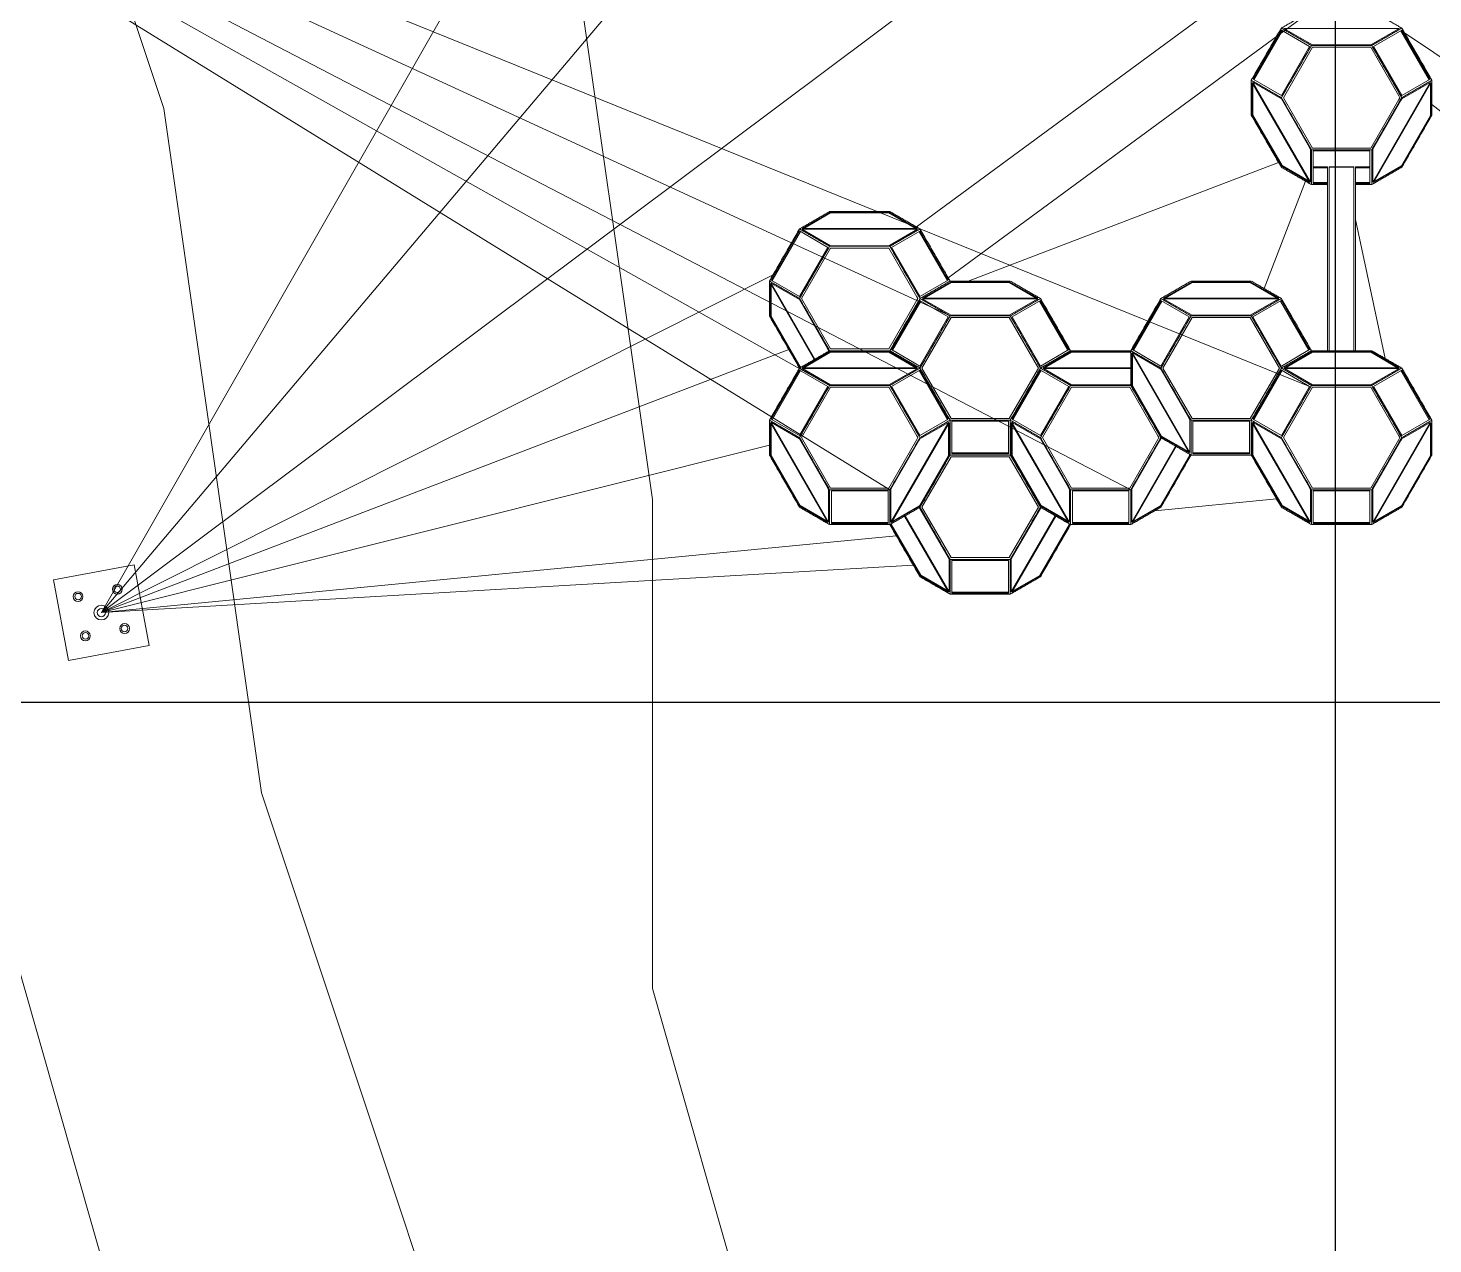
# Model space of a CAD drawing. Header units: millimetres. Extents: x 551 to 27551, y 6116 to 15116.
# Drawn here: x 6231.6 to 6574.5, y 13483.7 to 13780.3 of the extents above; entities that cross this region are included whole.
import ezdxf

# ---------------------------------------------------------------- set-up
doc = ezdxf.new("R2010")
doc.units = ezdxf.units.MM
for name, color, linetype, lineweight in [('1ST', 51, 'Continuous', 18), ('3RD', 140, 'Continuous', 13), ('4TH DETAILS', 125, 'Continuous', 9)]:
    doc.layers.add(name, color=color, linetype=linetype, lineweight=lineweight)
doc.layers.add('LAYOUT', color=83, linetype='Continuous', plot=False)

msp = doc.modelspace()

# ---------------------------------------------------------------- hatches: boundary and pattern name
at = {"layer": '3RD'}
h = msp.add_hatch(dxfattribs=at)
h.set_pattern_fill('ANGLE', color=256, scale=4, angle=10.58581)
h.set_pattern_definition([(10.585808, (-109342.283, 146230.59), (-5.132798, 27.464486), [20.32, -7.62]), (100.585808, (-109342.283, 146230.59), (-27.464486, -5.132798), [20.32, -7.62])])
h.paths.add_polyline_path([(6249.843, 13638.618, 0.5759623), (6248.532, 13637.49, 1), (6250.497, 13637.858, 0.0146113), (6250.485, 13637.915), (6249.515, 13637.674)])
h.paths.add_polyline_path([(6250.009, 13638.543, 0.0457406), (6249.843, 13638.618), (6249.515, 13637.674)], flags=17)
h.paths.add_polyline_path([(6250.192, 13638.41, 0.0566152), (6250.009, 13638.543), (6249.515, 13637.674)], flags=17)
h.paths.add_polyline_path([(6250.31, 13638.28, 0.0441535), (6250.192, 13638.41), (6249.515, 13637.674)], flags=17)
h.paths.add_polyline_path([(6250.367, 13638.196, 0.0251805), (6250.31, 13638.28), (6249.515, 13637.674)], flags=17)
h.paths.add_polyline_path([(6250.423, 13638.091, 0.0299292), (6250.367, 13638.196), (6249.515, 13637.674)], flags=17)
h.paths.add_polyline_path([(6250.423, 13638.091), (6249.515, 13637.674), (6250.475, 13637.951, 0.037297)], flags=17)

# ---------------------------------------------------------------- linework, layer by layer
at = {"layer": '1ST', "color": 244, "lineweight": 30, "true_color": 0x991b1e}
msp.add_circle((6531.7, 13769.252), 529.701, dxfattribs=at)
at = {"layer": '3RD'}
for p, q in [((6441.941, 13667.623), (6127.34, 13861.609)), ((6456.638, 13710.049), (6127.34, 13861.609)), ((6427.244, 13693.079), (6127.34, 13861.609)), ((6544.383, 13692.826), (6127.34, 13861.609)), ((6500.729, 13667.623), (6127.34, 13861.609)), ((6408.244, 13825.26), (6249.515, 13637.674)), ((6249.515, 13637.674), (6356.708, 13825.137)), ((6482.507, 13811.985), (6249.515, 13637.674)), ((6530.592, 13792.167), (6448.407, 13731.772)), ((6544.819, 13784.495), (6456.169, 13719.347)), ((6530.559, 13767.776), (6537.471, 13779.748)), ((6537.686, 13779.624), (6530.774, 13767.652)), ((6537.471, 13779.748), (6544.383, 13775.757)), ((6538.204, 13780.111), (6538.112, 13780.164)), ((6566.224, 13780.164), (6538.112, 13780.164)), ((6545.064, 13776.151), (6538.204, 13780.111)), ((6566.224, 13780.164), (6559.272, 13776.151)), ((6559.946, 13775.754), (6566.858, 13779.744)), ((6573.555, 13767.648), (6566.643, 13779.62)), ((6566.858, 13779.744), (6566.865, 13779.732)), ((6566.865, 13779.732), (6573.77, 13767.772)), ((6567.525, 13779.108), (6685.437, 13699.806)), ((6544.383, 13775.757), (6537.471, 13763.786)), ((6537.96, 13763.282), (6545.064, 13775.586)), ((6558.783, 13776.151), (6545.064, 13776.151)), ((6545.064, 13775.586), (6545.553, 13775.586)), ((6545.553, 13775.586), (6559.272, 13775.586)), ((6559.272, 13776.151), (6558.783, 13776.151)), ((6559.272, 13775.586), (6566.132, 13763.705)), ((6566.858, 13763.782), (6559.946, 13775.754)), ((6537.471, 13763.786), (6530.559, 13767.776)), ((6573.77, 13767.772), (6566.865, 13763.786)), ((6530.367, 13758.898), (6530.367, 13766.913)), ((6544.412, 13742.586), (6530.367, 13766.913)), ((6530.511, 13767.018), (6530.611, 13766.96)), ((6530.511, 13767.018), (6544.575, 13742.658)), ((6530.551, 13759.004), (6530.551, 13766.595)), ((6530.611, 13766.96), (6537.471, 13762.999)), ((6559.761, 13742.666), (6573.818, 13767.014)), ((6573.969, 13766.913), (6559.924, 13742.586)), ((6566.865, 13762.999), (6573.818, 13767.014)), ((6573.859, 13758.961), (6573.859, 13766.722)), ((6573.969, 13766.913), (6573.969, 13766.819)), ((6573.969, 13766.819), (6573.969, 13758.898)), ((6537.471, 13762.999), (6544.331, 13751.118)), ((6545.064, 13750.977), (6537.96, 13763.282)), ((6566.132, 13762.858), (6559.272, 13750.977)), ((6559.761, 13750.695), (6566.621, 13762.576)), ((6566.132, 13763.705), (6566.376, 13763.282)), ((6566.376, 13763.282), (6566.132, 13762.858)), ((6566.621, 13762.576), (6566.865, 13762.999)), ((6566.865, 13763.786), (6566.858, 13763.782)), ((6574.213, 13761.621), (6677.529, 13681.222)), ((6530.551, 13759.004), (6530.367, 13758.898)), ((6537.471, 13746.593), (6530.367, 13758.898)), ((6537.655, 13746.699), (6530.551, 13759.004)), ((6566.755, 13746.657), (6573.859, 13758.961)), ((6573.969, 13758.898), (6567.109, 13747.016)), ((6573.859, 13758.961), (6573.969, 13758.898)), ((6544.331, 13751.118), (6544.575, 13750.695)), ((6544.575, 13750.695), (6544.575, 13750.413)), ((6544.575, 13750.413), (6544.575, 13742.658)), ((6545.553, 13750.977), (6545.064, 13750.977)), ((6559.272, 13750.977), (6545.553, 13750.977)), ((6559.761, 13742.774), (6559.761, 13750.695)), ((6536.793, 13747.485), (6461.054, 13718.534)), ((6545.256, 13750.302), (6559.08, 13750.302)), ((6545.256, 13742.32), (6545.256, 13750.302)), ((6559.08, 13750.302), (6559.08, 13742.32)), ((6567.109, 13747.016), (6566.865, 13746.593)), ((6537.655, 13746.699), (6537.471, 13746.593)), ((6537.715, 13746.452), (6537.471, 13746.593)), ((6544.228, 13742.904), (6537.655, 13746.699)), ((6544.412, 13742.586), (6537.715, 13746.452)), ((6548.731, 13746.437), (6545.256, 13746.437)), ((6545.256, 13746.185), (6545.256, 13746.437)), ((6548.731, 13746.185), (6545.256, 13746.185)), ((6548.731, 13746.437), (6548.731, 13701.564)), ((6555.168, 13746.437), (6549.168, 13746.437)), ((6549.168, 13701.564), (6549.168, 13746.437)), ((6555.168, 13746.315), (6549.168, 13746.315)), ((6555.168, 13746.437), (6555.168, 13701.564)), ((6559.08, 13746.437), (6555.605, 13746.437)), ((6555.605, 13701.564), (6555.605, 13746.437)), ((6559.08, 13746.185), (6555.605, 13746.185)), ((6559.08, 13746.437), (6559.08, 13746.185)), ((6566.865, 13746.593), (6559.924, 13742.586)), ((6560.034, 13742.777), (6566.755, 13746.657)), ((6566.755, 13746.657), (6566.865, 13746.593)), ((6543.387, 13742.895), (6533.243, 13716.733)), ((6545.256, 13742.569), (6548.731, 13742.569)), ((6548.731, 13742.32), (6545.256, 13742.32)), ((6555.605, 13742.569), (6559.08, 13742.569)), ((6559.08, 13742.32), (6555.605, 13742.32)), ((6559.761, 13742.666), (6559.761, 13742.774)), ((6420.547, 13731.356), (6427.488, 13735.364)), ((6427.488, 13735.152), (6420.915, 13731.356)), ((6427.488, 13735.152), (6427.488, 13735.364)), ((6427.488, 13735.364), (6427.977, 13735.364)), ((6441.697, 13735.152), (6427.488, 13735.152)), ((6427.977, 13735.364), (6441.697, 13735.364)), ((6441.697, 13735.152), (6441.697, 13735.364)), ((6441.697, 13735.364), (6448.556, 13731.403)), ((6448.27, 13731.356), (6441.697, 13735.152)), ((6562.772, 13699.684), (6555.605, 13733.545)), ((6412.984, 13718.786), (6419.896, 13730.758)), ((6420.111, 13730.634), (6413.199, 13718.662)), ((6419.896, 13730.758), (6426.807, 13726.768)), ((6420.629, 13731.121), (6420.536, 13731.175)), ((6448.649, 13731.175), (6420.536, 13731.175)), ((6420.547, 13731.356), (6448.638, 13731.356)), ((6427.488, 13727.161), (6420.629, 13731.121)), ((6448.649, 13731.175), (6441.697, 13727.161)), ((6442.371, 13726.764), (6449.283, 13730.754)), ((6448.556, 13731.403), (6448.638, 13731.356)), ((6455.979, 13718.658), (6449.068, 13730.63)), ((6449.283, 13730.754), (6449.289, 13730.743)), ((6449.289, 13730.743), (6456.195, 13718.783)), ((6426.807, 13726.768), (6419.896, 13714.796)), ((6420.384, 13714.292), (6427.488, 13726.596)), ((6441.208, 13727.161), (6427.488, 13727.161)), ((6427.488, 13726.596), (6427.977, 13726.596)), ((6427.977, 13726.596), (6441.697, 13726.596)), ((6441.697, 13727.161), (6441.208, 13727.161)), ((6441.697, 13726.596), (6448.556, 13714.715)), ((6449.283, 13714.792), (6442.371, 13726.764)), ((6249.515, 13637.674), (6413.439, 13720.08)), ((6412.791, 13709.908), (6412.791, 13717.923)), ((6423.488, 13699.395), (6412.791, 13717.923)), ((6412.936, 13718.028), (6413.036, 13717.97)), ((6412.936, 13718.028), (6423.642, 13699.484)), ((6412.975, 13710.014), (6412.975, 13717.605)), ((6419.896, 13714.796), (6412.984, 13718.786)), ((6413.036, 13717.97), (6419.896, 13714.01)), ((6456.195, 13718.783), (6449.289, 13714.796)), ((6449.941, 13714.386), (6456.882, 13718.393)), ((6456.882, 13718.181), (6450.308, 13714.386)), ((6456.882, 13718.181), (6456.882, 13718.393)), ((6456.882, 13718.393), (6457.371, 13718.393)), ((6471.09, 13718.181), (6456.882, 13718.181)), ((6457.371, 13718.393), (6471.09, 13718.393)), ((6471.09, 13718.181), (6471.09, 13718.393)), ((6471.09, 13718.393), (6477.95, 13714.433)), ((6477.664, 13714.386), (6471.09, 13718.181)), ((6508.729, 13714.386), (6515.67, 13718.393)), ((6515.67, 13718.181), (6509.096, 13714.386)), ((6515.67, 13718.181), (6515.67, 13718.393)), ((6515.67, 13718.393), (6516.159, 13718.393)), ((6529.878, 13718.181), (6515.67, 13718.181)), ((6516.159, 13718.393), (6529.878, 13718.393)), ((6529.878, 13718.181), (6529.878, 13718.393)), ((6529.878, 13718.393), (6536.738, 13714.433)), ((6536.452, 13714.386), (6529.878, 13718.181)), ((6419.896, 13714.01), (6426.755, 13702.128)), ((6427.488, 13701.987), (6420.384, 13714.292)), ((6448.556, 13713.868), (6441.697, 13701.987)), ((6442.378, 13701.816), (6449.289, 13713.788)), ((6449.505, 13713.663), (6442.593, 13701.692)), ((6448.556, 13714.715), (6448.801, 13714.292)), ((6448.801, 13714.292), (6448.556, 13713.868)), ((6449.289, 13714.796), (6449.283, 13714.792)), ((6449.289, 13713.788), (6456.201, 13709.797)), ((6450.022, 13714.151), (6449.93, 13714.204)), ((6478.043, 13714.204), (6449.93, 13714.204)), ((6449.941, 13714.386), (6478.032, 13714.386)), ((6456.882, 13710.19), (6450.022, 13714.151)), ((6478.043, 13714.204), (6471.09, 13710.19)), ((6471.765, 13709.793), (6478.677, 13713.784)), ((6477.95, 13714.433), (6478.032, 13714.386)), ((6485.373, 13701.688), (6478.461, 13713.659)), ((6478.677, 13713.784), (6478.683, 13713.772)), ((6478.683, 13713.772), (6485.588, 13701.812)), ((6501.165, 13701.816), (6508.077, 13713.788)), ((6508.292, 13713.663), (6501.38, 13701.692)), ((6508.077, 13713.788), (6514.989, 13709.797)), ((6508.81, 13714.151), (6508.718, 13714.204)), ((6536.83, 13714.204), (6508.718, 13714.204)), ((6508.729, 13714.386), (6536.819, 13714.386)), ((6515.67, 13710.19), (6508.81, 13714.151)), ((6536.83, 13714.204), (6529.878, 13710.19)), ((6530.552, 13709.793), (6537.464, 13713.784)), ((6536.738, 13714.433), (6536.819, 13714.386)), ((6544.161, 13701.688), (6537.249, 13713.659)), ((6537.464, 13713.784), (6537.471, 13713.772)), ((6537.471, 13713.772), (6544.376, 13701.812)), ((6412.975, 13710.014), (6412.791, 13709.908)), ((6419.896, 13697.603), (6412.791, 13709.908)), ((6420.079, 13697.709), (6412.975, 13710.014)), ((6456.201, 13709.797), (6449.289, 13697.825)), ((6449.778, 13697.321), (6456.882, 13709.626)), ((6470.602, 13710.19), (6456.882, 13710.19)), ((6456.882, 13709.626), (6457.371, 13709.626)), ((6457.371, 13709.626), (6471.09, 13709.626)), ((6471.09, 13710.19), (6470.602, 13710.19)), ((6471.09, 13709.626), (6477.95, 13697.744)), ((6478.677, 13697.821), (6471.765, 13709.793)), ((6514.989, 13709.797), (6508.077, 13697.825)), ((6508.566, 13697.321), (6515.67, 13709.626)), ((6529.389, 13710.19), (6515.67, 13710.19)), ((6515.67, 13709.626), (6516.159, 13709.626)), ((6516.159, 13709.626), (6529.878, 13709.626)), ((6529.878, 13710.19), (6529.389, 13710.19)), ((6529.878, 13709.626), (6536.738, 13697.744)), ((6537.464, 13697.821), (6530.552, 13709.793)), ((6417.303, 13701.811), (6249.515, 13637.674)), ((6420.547, 13697.415), (6427.488, 13701.423)), ((6427.488, 13701.211), (6420.915, 13697.415)), ((6426.755, 13702.128), (6427, 13701.705)), ((6427, 13701.705), (6427, 13701.423)), ((6427.977, 13701.987), (6427.488, 13701.987)), ((6427.488, 13701.211), (6427.488, 13701.423)), ((6427.488, 13701.423), (6427.977, 13701.423)), ((6441.697, 13701.211), (6427.488, 13701.211)), ((6441.697, 13701.987), (6427.977, 13701.987)), ((6427.977, 13701.423), (6441.697, 13701.423)), ((6441.697, 13701.211), (6441.697, 13701.423)), ((6441.697, 13701.423), (6448.556, 13697.462)), ((6448.27, 13697.415), (6441.697, 13701.211)), ((6449.289, 13697.825), (6442.378, 13701.816)), ((6485.588, 13701.812), (6478.683, 13697.825)), ((6479.335, 13697.415), (6486.276, 13701.423)), ((6486.276, 13701.211), (6479.702, 13697.415)), ((6486.276, 13701.211), (6486.276, 13701.423)), ((6486.276, 13701.423), (6486.765, 13701.423)), ((6500.484, 13701.211), (6486.276, 13701.211)), ((6486.765, 13701.423), (6500.484, 13701.423)), ((6500.484, 13701.211), (6500.484, 13701.423)), ((6500.484, 13701.423), (6500.729, 13701.282)), ((6500.729, 13701.07), (6500.484, 13701.211)), ((6500.973, 13692.937), (6500.973, 13700.952)), ((6515.018, 13676.625), (6500.973, 13700.952)), ((6501.117, 13701.057), (6501.217, 13700.999)), ((6501.117, 13701.057), (6515.181, 13676.698)), ((6501.157, 13693.044), (6501.157, 13700.634)), ((6508.077, 13697.825), (6501.165, 13701.816)), ((6501.217, 13700.999), (6508.077, 13697.039)), ((6544.376, 13701.812), (6537.471, 13697.825)), ((6538.123, 13697.415), (6545.064, 13701.423)), ((6545.064, 13701.211), (6538.49, 13697.415)), ((6545.064, 13701.211), (6545.064, 13701.423)), ((6545.064, 13701.423), (6545.553, 13701.423)), ((6559.272, 13701.211), (6545.064, 13701.211)), ((6545.553, 13701.423), (6559.272, 13701.423)), ((6559.272, 13701.211), (6559.272, 13701.423)), ((6559.272, 13701.423), (6566.132, 13697.462)), ((6565.846, 13697.415), (6559.272, 13701.211)), ((6412.984, 13684.845), (6419.896, 13696.817)), ((6420.111, 13696.693), (6413.199, 13684.721)), ((6420.079, 13697.709), (6419.896, 13697.603)), ((6420.14, 13697.462), (6419.896, 13697.603)), ((6419.896, 13696.817), (6426.807, 13692.826)), ((6420.324, 13697.568), (6420.079, 13697.709)), ((6420.629, 13697.18), (6420.536, 13697.233)), ((6448.649, 13697.233), (6420.536, 13697.233)), ((6420.547, 13697.415), (6448.638, 13697.415)), ((6427.488, 13693.22), (6420.629, 13697.18)), ((6448.649, 13697.233), (6441.697, 13693.22)), ((6442.371, 13692.823), (6449.283, 13696.813)), ((6448.556, 13697.462), (6448.638, 13697.415)), ((6455.979, 13684.717), (6449.068, 13696.689)), ((6449.283, 13696.813), (6449.289, 13696.802)), ((6449.289, 13696.802), (6456.195, 13684.841)), ((6456.882, 13685.017), (6449.778, 13697.321)), ((6477.95, 13696.898), (6471.09, 13685.017)), ((6471.771, 13684.845), (6478.683, 13696.817)), ((6478.898, 13696.693), (6471.987, 13684.721)), ((6477.95, 13697.744), (6478.194, 13697.321)), ((6478.194, 13697.321), (6477.95, 13696.898)), ((6478.683, 13697.825), (6478.677, 13697.821)), ((6478.683, 13696.817), (6485.595, 13692.826)), ((6479.416, 13697.18), (6479.324, 13697.233)), ((6500.729, 13697.233), (6479.324, 13697.233)), ((6479.335, 13697.415), (6500.729, 13697.415)), ((6486.276, 13693.22), (6479.416, 13697.18)), ((6508.077, 13697.039), (6514.937, 13685.158)), ((6515.67, 13685.017), (6508.566, 13697.321)), ((6536.738, 13696.898), (6529.878, 13685.017)), ((6530.559, 13684.845), (6537.471, 13696.817)), ((6537.686, 13696.693), (6530.774, 13684.721)), ((6536.738, 13697.744), (6536.982, 13697.321)), ((6536.982, 13697.321), (6536.738, 13696.898)), ((6537.471, 13697.825), (6537.464, 13697.821)), ((6537.471, 13696.817), (6544.383, 13692.826)), ((6538.204, 13697.18), (6538.112, 13697.233)), ((6566.224, 13697.233), (6538.112, 13697.233)), ((6538.123, 13697.415), (6566.213, 13697.415)), ((6545.064, 13693.22), (6538.204, 13697.18)), ((6566.224, 13697.233), (6559.272, 13693.22)), ((6559.946, 13692.823), (6566.858, 13696.813)), ((6566.132, 13697.462), (6566.213, 13697.415)), ((6573.555, 13684.717), (6566.643, 13696.689)), ((6566.858, 13696.813), (6566.865, 13696.802)), ((6566.865, 13696.802), (6573.77, 13684.841)), ((6426.807, 13692.826), (6419.896, 13680.855)), ((6420.384, 13680.351), (6427.488, 13692.655)), ((6441.208, 13693.22), (6427.488, 13693.22)), ((6427.488, 13692.655), (6427.977, 13692.655)), ((6427.977, 13692.655), (6441.697, 13692.655)), ((6441.697, 13693.22), (6441.208, 13693.22)), ((6441.697, 13692.655), (6448.556, 13680.774)), ((6449.283, 13680.851), (6442.371, 13692.823)), ((6485.595, 13692.826), (6478.683, 13680.855)), ((6479.172, 13680.351), (6486.276, 13692.655)), ((6499.996, 13693.22), (6486.276, 13693.22)), ((6486.276, 13692.655), (6486.765, 13692.655)), ((6486.765, 13692.655), (6500.484, 13692.655)), ((6500.484, 13693.22), (6499.996, 13693.22)), ((6500.729, 13693.361), (6500.484, 13693.22)), ((6500.484, 13692.655), (6507.344, 13680.774)), ((6501.157, 13693.044), (6500.973, 13692.937)), ((6508.077, 13680.633), (6500.973, 13692.937)), ((6508.261, 13680.739), (6501.157, 13693.044)), ((6544.383, 13692.826), (6537.471, 13680.855)), ((6537.96, 13680.351), (6545.064, 13692.655)), ((6558.783, 13693.22), (6545.064, 13693.22)), ((6545.064, 13692.655), (6545.553, 13692.655)), ((6545.553, 13692.655), (6559.272, 13692.655)), ((6559.272, 13693.22), (6558.783, 13693.22)), ((6559.272, 13692.655), (6566.132, 13680.774)), ((6566.858, 13680.851), (6559.946, 13692.823)), ((6412.791, 13675.967), (6412.791, 13683.982)), ((6426.837, 13659.655), (6412.791, 13683.982)), ((6412.936, 13684.087), (6413.036, 13684.029)), ((6412.936, 13684.087), (6427, 13659.727)), ((6412.975, 13676.073), (6412.975, 13683.664)), ((6419.896, 13680.855), (6412.984, 13684.845)), ((6413.036, 13684.029), (6419.896, 13680.068)), ((6442.185, 13659.735), (6456.243, 13684.083)), ((6456.393, 13683.982), (6442.348, 13659.655)), ((6456.195, 13684.841), (6449.289, 13680.855)), ((6449.289, 13680.068), (6456.243, 13684.083)), ((6456.283, 13676.031), (6456.283, 13683.791)), ((6456.393, 13683.982), (6456.393, 13683.888)), ((6456.393, 13683.888), (6456.393, 13675.967)), ((6457.371, 13685.017), (6456.882, 13685.017)), ((6457.074, 13684.341), (6470.898, 13684.341)), ((6457.074, 13676.36), (6457.074, 13684.341)), ((6471.09, 13685.017), (6457.371, 13685.017)), ((6470.898, 13684.341), (6470.898, 13676.36)), ((6471.579, 13675.967), (6471.579, 13683.982)), ((6485.624, 13659.655), (6471.579, 13683.982)), ((6471.723, 13684.087), (6471.824, 13684.029)), ((6471.723, 13684.087), (6485.787, 13659.727)), ((6471.763, 13676.073), (6471.763, 13683.664)), ((6478.683, 13680.855), (6471.771, 13684.845)), ((6471.824, 13684.029), (6478.683, 13680.068)), ((6514.937, 13685.158), (6515.181, 13684.734)), ((6515.181, 13684.734), (6515.181, 13684.452)), ((6515.181, 13684.452), (6515.181, 13676.698)), ((6516.159, 13685.017), (6515.67, 13685.017)), ((6515.862, 13684.341), (6529.686, 13684.341)), ((6515.862, 13676.36), (6515.862, 13684.341)), ((6529.878, 13685.017), (6516.159, 13685.017)), ((6529.686, 13684.341), (6529.686, 13676.36)), ((6530.367, 13675.967), (6530.367, 13683.982)), ((6544.412, 13659.655), (6530.367, 13683.982)), ((6530.511, 13684.087), (6530.611, 13684.029)), ((6530.511, 13684.087), (6544.575, 13659.727)), ((6530.551, 13676.073), (6530.551, 13683.664)), ((6537.471, 13680.855), (6530.559, 13684.845)), ((6530.611, 13684.029), (6537.471, 13680.068)), ((6559.761, 13659.735), (6573.818, 13684.083)), ((6573.969, 13683.982), (6559.924, 13659.655)), ((6573.77, 13684.841), (6566.865, 13680.855)), ((6566.865, 13680.068), (6573.818, 13684.083)), ((6573.859, 13676.031), (6573.859, 13683.791)), ((6573.969, 13683.982), (6573.969, 13683.888)), ((6573.969, 13683.888), (6573.969, 13675.967)), ((6412.547, 13678.51), (6249.515, 13637.674)), ((6419.896, 13680.068), (6426.755, 13668.187)), ((6427.488, 13668.046), (6420.384, 13680.351)), ((6448.556, 13679.927), (6441.697, 13668.046)), ((6442.185, 13667.764), (6449.045, 13679.645)), ((6448.556, 13680.774), (6448.801, 13680.351)), ((6448.801, 13680.351), (6448.556, 13679.927)), ((6449.045, 13679.645), (6449.289, 13680.068)), ((6449.289, 13680.855), (6449.283, 13680.851)), ((6478.683, 13680.068), (6485.543, 13668.187)), ((6486.276, 13668.046), (6479.172, 13680.351)), ((6507.344, 13679.927), (6500.484, 13668.046)), ((6500.973, 13667.764), (6507.833, 13679.645)), ((6507.344, 13680.774), (6507.588, 13680.351)), ((6507.588, 13680.351), (6507.344, 13679.927)), ((6507.833, 13679.645), (6508.077, 13680.068)), ((6508.261, 13680.739), (6508.077, 13680.633)), ((6508.322, 13680.492), (6508.077, 13680.633)), ((6508.077, 13680.068), (6508.322, 13680.21)), ((6514.835, 13676.943), (6508.261, 13680.739)), ((6515.018, 13676.625), (6508.322, 13680.492)), ((6537.471, 13680.068), (6544.331, 13668.187)), ((6545.064, 13668.046), (6537.96, 13680.351)), ((6566.132, 13679.927), (6559.272, 13668.046)), ((6559.761, 13667.764), (6566.621, 13679.645)), ((6566.132, 13680.774), (6566.376, 13680.351)), ((6566.376, 13680.351), (6566.132, 13679.927)), ((6566.621, 13679.645), (6566.865, 13680.068)), ((6566.865, 13680.855), (6566.858, 13680.851)), ((6412.975, 13676.073), (6412.791, 13675.967)), ((6419.896, 13663.662), (6412.791, 13675.967)), ((6420.079, 13663.768), (6412.975, 13676.073)), ((6449.179, 13663.726), (6456.283, 13676.031)), ((6456.393, 13675.967), (6449.534, 13664.085)), ((6449.778, 13663.38), (6456.882, 13675.685)), ((6456.283, 13676.031), (6456.393, 13675.967)), ((6456.882, 13675.685), (6457.371, 13675.685)), ((6457.074, 13676.608), (6470.898, 13676.608)), ((6470.898, 13676.36), (6457.074, 13676.36)), ((6457.371, 13675.685), (6471.09, 13675.685)), ((6471.09, 13675.685), (6477.95, 13663.803)), ((6471.763, 13676.073), (6471.579, 13675.967)), ((6478.683, 13663.662), (6471.579, 13675.967)), ((6478.867, 13663.768), (6471.763, 13676.073)), ((6500.973, 13659.735), (6511.676, 13678.273)), ((6511.833, 13678.182), (6501.136, 13659.655)), ((6507.967, 13663.726), (6515.071, 13676.031)), ((6515.181, 13675.967), (6508.322, 13664.085)), ((6515.071, 13676.031), (6515.071, 13676.313)), ((6515.071, 13676.031), (6515.181, 13675.967)), ((6515.181, 13676.249), (6515.181, 13675.967)), ((6515.862, 13676.608), (6529.686, 13676.608)), ((6529.686, 13676.36), (6515.862, 13676.36)), ((6530.551, 13676.073), (6530.367, 13675.967)), ((6537.471, 13663.662), (6530.367, 13675.967)), ((6537.655, 13663.768), (6530.551, 13676.073)), ((6566.755, 13663.726), (6573.859, 13676.031)), ((6573.969, 13675.967), (6567.109, 13664.085)), ((6573.859, 13676.031), (6573.969, 13675.967)), ((6426.755, 13668.187), (6427, 13667.764)), ((6485.543, 13668.187), (6485.787, 13667.764)), ((6544.331, 13668.187), (6544.575, 13667.764)), ((6427, 13667.764), (6427, 13667.482)), ((6427, 13667.482), (6427, 13659.727)), ((6427.977, 13668.046), (6427.488, 13668.046)), ((6427.681, 13667.371), (6441.504, 13667.371)), ((6427.681, 13659.389), (6427.681, 13667.371)), ((6441.697, 13668.046), (6427.977, 13668.046)), ((6441.504, 13667.371), (6441.504, 13659.389)), ((6442.185, 13659.843), (6442.185, 13667.764)), ((6485.787, 13667.764), (6485.787, 13667.482)), ((6485.787, 13667.482), (6485.787, 13659.727)), ((6486.765, 13668.046), (6486.276, 13668.046)), ((6486.468, 13667.371), (6500.292, 13667.371)), ((6486.468, 13659.389), (6486.468, 13667.371)), ((6500.484, 13668.046), (6486.765, 13668.046)), ((6500.292, 13667.371), (6500.292, 13659.389)), ((6500.973, 13659.843), (6500.973, 13667.764)), ((6536.316, 13665.381), (6506.565, 13662.507)), ((6544.575, 13667.764), (6544.575, 13667.482)), ((6544.575, 13667.482), (6544.575, 13659.727)), ((6545.553, 13668.046), (6545.064, 13668.046)), ((6545.256, 13667.371), (6559.08, 13667.371)), ((6545.256, 13659.389), (6545.256, 13667.371)), ((6559.272, 13668.046), (6545.553, 13668.046)), ((6559.08, 13667.371), (6559.08, 13659.389)), ((6559.761, 13659.843), (6559.761, 13667.764)), ((6420.079, 13663.768), (6419.896, 13663.662)), ((6420.14, 13663.521), (6419.896, 13663.662)), ((6426.653, 13659.973), (6420.079, 13663.768)), ((6426.837, 13659.655), (6420.14, 13663.521)), ((6449.289, 13663.662), (6442.348, 13659.655)), ((6442.458, 13659.846), (6449.179, 13663.726)), ((6445.687, 13661.3), (6456.393, 13642.757)), ((6449.045, 13663.239), (6449.289, 13663.098)), ((6449.179, 13663.726), (6449.289, 13663.662)), ((6449.534, 13664.085), (6449.289, 13663.662)), ((6449.289, 13663.098), (6456.149, 13651.216)), ((6456.882, 13651.075), (6449.778, 13663.38)), ((6477.95, 13662.957), (6471.09, 13651.075)), ((6471.579, 13650.793), (6478.439, 13662.675)), ((6471.579, 13642.764), (6482.282, 13661.302)), ((6477.95, 13663.803), (6478.194, 13663.38)), ((6478.194, 13663.38), (6477.95, 13662.957)), ((6478.439, 13662.675), (6478.683, 13663.098)), ((6478.867, 13663.768), (6478.683, 13663.662)), ((6478.928, 13663.521), (6478.683, 13663.662)), ((6478.683, 13663.098), (6478.928, 13663.239)), ((6485.441, 13659.973), (6478.867, 13663.768)), ((6485.624, 13659.655), (6478.928, 13663.521)), ((6508.077, 13663.662), (6501.136, 13659.655)), ((6501.246, 13659.846), (6507.967, 13663.726)), ((6507.967, 13663.726), (6508.077, 13663.662)), ((6508.322, 13664.085), (6508.077, 13663.662)), ((6537.655, 13663.768), (6537.471, 13663.662)), ((6537.715, 13663.521), (6537.471, 13663.662)), ((6544.228, 13659.973), (6537.655, 13663.768)), ((6544.412, 13659.655), (6537.715, 13663.521)), ((6566.865, 13663.662), (6559.924, 13659.655)), ((6560.034, 13659.846), (6566.755, 13663.726)), ((6566.755, 13663.726), (6566.865, 13663.662)), ((6567.109, 13664.085), (6566.865, 13663.662)), ((6427.681, 13659.638), (6441.504, 13659.638)), ((6441.504, 13659.389), (6427.681, 13659.389)), ((6442.185, 13659.735), (6442.185, 13659.843)), ((6442.185, 13658.996), (6442.185, 13659.278)), ((6442.369, 13659.102), (6442.185, 13658.996)), ((6449.289, 13646.692), (6442.185, 13658.996)), ((6442.369, 13659.102), (6442.369, 13659.385)), ((6449.473, 13646.798), (6442.369, 13659.102)), ((6456.231, 13642.684), (6445.534, 13661.212)), ((6482.439, 13661.212), (6471.742, 13642.684)), ((6478.573, 13646.755), (6485.677, 13659.06)), ((6485.787, 13658.996), (6478.928, 13647.115)), ((6485.677, 13659.06), (6485.677, 13659.342)), ((6485.677, 13659.06), (6485.787, 13658.996)), ((6485.787, 13659.278), (6485.787, 13658.996)), ((6486.468, 13659.638), (6500.292, 13659.638)), ((6500.292, 13659.389), (6486.468, 13659.389)), ((6500.973, 13659.735), (6500.973, 13659.843)), ((6545.256, 13659.638), (6559.08, 13659.638)), ((6559.08, 13659.389), (6545.256, 13659.389)), ((6559.761, 13659.735), (6559.761, 13659.843)), ((6443.512, 13656.416), (6249.515, 13637.674)), ((6456.149, 13651.216), (6456.393, 13650.793)), ((6457.371, 13651.075), (6456.882, 13651.075)), ((6471.09, 13651.075), (6457.371, 13651.075)), ((6249.515, 13637.674), (6447.64, 13649.266)), ((6456.393, 13650.793), (6456.393, 13650.511)), ((6456.393, 13650.511), (6456.393, 13642.757)), ((6457.074, 13650.4), (6470.898, 13650.4)), ((6457.074, 13642.419), (6457.074, 13650.4)), ((6470.898, 13650.4), (6470.898, 13642.419)), ((6471.579, 13642.872), (6471.579, 13650.793)), ((6449.473, 13646.798), (6449.289, 13646.692)), ((6449.534, 13646.551), (6449.289, 13646.692)), ((6456.047, 13643.002), (6449.473, 13646.798)), ((6456.231, 13642.684), (6449.534, 13646.551)), ((6478.683, 13646.692), (6471.742, 13642.684)), ((6471.852, 13642.875), (6478.573, 13646.755)), ((6478.573, 13646.755), (6478.683, 13646.692)), ((6478.928, 13647.115), (6478.683, 13646.692)), ((6457.074, 13642.667), (6470.898, 13642.667)), ((6470.898, 13642.419), (6457.074, 13642.419)), ((6471.579, 13642.764), (6471.579, 13642.872))]:
    msp.add_line(p, q, dxfattribs=at)
msp.add_lwpolyline([(6237.848, 13645.667), (6257.507, 13649.341), (6261.181, 13629.681), (6241.522, 13626.007)], close=True, dxfattribs=at)
for centre, radius in [((6253.404, 13643.351), 1.2), ((6253.404, 13643.351), 0.8), ((6243.837, 13641.563), 1.2), ((6243.837, 13641.563), 0.8), ((6249.515, 13637.674), 1.794), ((6249.515, 13637.674), 1), ((6255.192, 13633.784), 1.2), ((6255.192, 13633.784), 0.8), ((6245.625, 13631.996), 1.2), ((6245.625, 13631.996), 0.8)]:
    msp.add_circle(centre, radius, dxfattribs=at)
for points in [[(6537.471, 13780.252), (6544.819, 13784.495)], [(6559.516, 13784.495), (6566.865, 13780.252)], [(6530.123, 13767.524), (6537.471, 13780.252)], [(6544.819, 13776.009), (6537.471, 13780.252)], [(6559.516, 13776.009), (6566.865, 13780.252)], [(6574.213, 13767.524), (6566.865, 13780.252)], [(6537.471, 13763.282), (6544.819, 13776.009)], [(6544.819, 13776.009), (6559.516, 13776.009)], [(6566.865, 13763.282), (6559.516, 13776.009)], [(6530.123, 13759.039), (6530.123, 13767.524)], [(6537.471, 13763.282), (6530.123, 13767.524)], [(6566.865, 13763.282), (6574.213, 13767.524)], [(6574.213, 13759.039), (6574.213, 13767.524)], [(6544.819, 13750.554), (6537.471, 13763.282)], [(6559.516, 13750.554), (6566.865, 13763.282)], [(6530.123, 13759.039), (6537.471, 13746.311)], [(6574.213, 13759.039), (6566.865, 13746.311)], [(6544.819, 13750.554), (6559.516, 13750.554)], [(6544.819, 13750.554), (6544.819, 13742.068)], [(6559.516, 13750.554), (6559.516, 13742.068)], [(6537.471, 13746.311), (6544.819, 13742.068)], [(6559.516, 13742.068), (6566.865, 13746.311)], [(6544.819, 13742.068), (6548.731, 13742.068)], [(6555.605, 13742.068), (6559.516, 13742.068)], [(6419.896, 13731.262), (6427.244, 13735.505)], [(6441.941, 13735.505), (6427.244, 13735.505)], [(6441.941, 13735.505), (6449.289, 13731.262)], [(6412.547, 13718.534), (6419.896, 13731.262)], [(6427.244, 13727.02), (6419.896, 13731.262)], [(6441.941, 13727.02), (6449.289, 13731.262)], [(6456.638, 13718.534), (6449.289, 13731.262)], [(6419.896, 13714.292), (6427.244, 13727.02)], [(6427.244, 13727.02), (6441.941, 13727.02)], [(6449.289, 13714.292), (6441.941, 13727.02)], [(6412.547, 13710.049), (6412.547, 13718.534)], [(6419.896, 13714.292), (6412.547, 13718.534)], [(6449.289, 13714.292), (6456.638, 13718.534)], [(6449.289, 13714.292), (6456.638, 13718.534)], [(6471.335, 13718.534), (6456.638, 13718.534)], [(6471.335, 13718.534), (6478.683, 13714.292)], [(6508.077, 13714.292), (6515.426, 13718.534)], [(6530.123, 13718.534), (6515.426, 13718.534)], [(6530.123, 13718.534), (6537.471, 13714.292)], [(6427.244, 13701.564), (6419.896, 13714.292)], [(6441.941, 13701.564), (6449.289, 13714.292)], [(6441.941, 13701.564), (6449.289, 13714.292)], [(6456.638, 13710.049), (6449.289, 13714.292)], [(6471.335, 13710.049), (6478.683, 13714.292)], [(6486.032, 13701.564), (6478.683, 13714.292)], [(6500.729, 13701.564), (6508.077, 13714.292)], [(6515.426, 13710.049), (6508.077, 13714.292)], [(6530.123, 13710.049), (6537.471, 13714.292)], [(6544.819, 13701.564), (6537.471, 13714.292)], [(6412.547, 13710.049), (6419.896, 13697.321)], [(6449.289, 13697.321), (6456.638, 13710.049)], [(6456.638, 13710.049), (6471.335, 13710.049)], [(6478.683, 13697.321), (6471.335, 13710.049)], [(6508.077, 13697.321), (6515.426, 13710.049)], [(6515.426, 13710.049), (6530.123, 13710.049)], [(6537.471, 13697.321), (6530.123, 13710.049)], [(6419.896, 13697.321), (6427.244, 13701.564)], [(6441.941, 13701.564), (6427.244, 13701.564)], [(6427.244, 13701.564), (6441.941, 13701.564)], [(6441.941, 13701.564), (6449.289, 13697.321)], [(6449.289, 13697.321), (6441.941, 13701.564)], [(6478.683, 13697.321), (6486.032, 13701.564)], [(6478.683, 13697.321), (6486.032, 13701.564)], [(6500.729, 13701.564), (6486.032, 13701.564)], [(6500.729, 13693.079), (6500.729, 13701.564)], [(6508.077, 13697.321), (6500.729, 13701.564)], [(6537.471, 13697.321), (6544.819, 13701.564)], [(6537.471, 13697.321), (6544.819, 13701.564)], [(6559.516, 13701.564), (6544.819, 13701.564)], [(6559.516, 13701.564), (6566.865, 13697.321)], [(6412.547, 13684.593), (6419.896, 13697.321)], [(6427.244, 13693.079), (6419.896, 13697.321)], [(6441.941, 13693.079), (6449.289, 13697.321)], [(6456.638, 13684.593), (6449.289, 13697.321)], [(6456.638, 13684.593), (6449.289, 13697.321)], [(6471.335, 13684.593), (6478.683, 13697.321)], [(6471.335, 13684.593), (6478.683, 13697.321)], [(6486.032, 13693.079), (6478.683, 13697.321)], [(6515.426, 13684.593), (6508.077, 13697.321)], [(6530.123, 13684.593), (6537.471, 13697.321)], [(6530.123, 13684.593), (6537.471, 13697.321)], [(6544.819, 13693.079), (6537.471, 13697.321)], [(6559.516, 13693.079), (6566.865, 13697.321)], [(6574.213, 13684.593), (6566.865, 13697.321)], [(6419.896, 13680.351), (6427.244, 13693.079)], [(6427.244, 13693.079), (6441.941, 13693.079)], [(6449.289, 13680.351), (6441.941, 13693.079)], [(6478.683, 13680.351), (6486.032, 13693.079)], [(6486.032, 13693.079), (6500.729, 13693.079)], [(6508.077, 13680.351), (6500.729, 13693.079)], [(6500.729, 13693.079), (6508.077, 13680.351)], [(6537.471, 13680.351), (6544.819, 13693.079)], [(6544.819, 13693.079), (6559.516, 13693.079)], [(6566.865, 13680.351), (6559.516, 13693.079)], [(6412.547, 13676.108), (6412.547, 13684.593)], [(6419.896, 13680.351), (6412.547, 13684.593)], [(6449.289, 13680.351), (6456.638, 13684.593)], [(6456.638, 13676.108), (6456.638, 13684.593)], [(6456.638, 13684.593), (6471.335, 13684.593)], [(6456.638, 13684.593), (6456.638, 13676.108)], [(6471.335, 13676.108), (6471.335, 13684.593)], [(6478.683, 13680.351), (6471.335, 13684.593)], [(6471.335, 13684.593), (6471.335, 13676.108)], [(6515.426, 13684.593), (6530.123, 13684.593)], [(6515.426, 13684.593), (6515.426, 13676.108)], [(6530.123, 13684.593), (6530.123, 13676.108)], [(6530.123, 13676.108), (6530.123, 13684.593)], [(6537.471, 13680.351), (6530.123, 13684.593)], [(6566.865, 13680.351), (6574.213, 13684.593)], [(6574.213, 13676.108), (6574.213, 13684.593)], [(6427.244, 13667.623), (6419.896, 13680.351)], [(6441.941, 13667.623), (6449.289, 13680.351)], [(6486.032, 13667.623), (6478.683, 13680.351)], [(6500.729, 13667.623), (6508.077, 13680.351)], [(6508.077, 13680.351), (6515.426, 13676.108)], [(6544.819, 13667.623), (6537.471, 13680.351)], [(6559.516, 13667.623), (6566.865, 13680.351)], [(6412.547, 13676.108), (6419.896, 13663.38)], [(6456.638, 13676.108), (6449.289, 13663.38)], [(6449.289, 13663.38), (6456.638, 13676.108)], [(6456.638, 13676.108), (6471.335, 13676.108)], [(6456.638, 13676.108), (6471.335, 13676.108)], [(6471.335, 13676.108), (6478.683, 13663.38)], [(6478.683, 13663.38), (6471.335, 13676.108)], [(6515.426, 13676.108), (6508.077, 13663.38)], [(6515.426, 13676.108), (6530.123, 13676.108)], [(6530.123, 13676.108), (6537.471, 13663.38)], [(6574.213, 13676.108), (6566.865, 13663.38)], [(6427.244, 13667.623), (6441.941, 13667.623)], [(6427.244, 13667.623), (6427.244, 13659.137)], [(6441.941, 13667.623), (6441.941, 13659.137)], [(6486.032, 13667.623), (6500.729, 13667.623)], [(6486.032, 13667.623), (6486.032, 13659.137)], [(6500.729, 13667.623), (6500.729, 13659.137)], [(6544.819, 13667.623), (6559.516, 13667.623)], [(6544.819, 13667.623), (6544.819, 13659.137)], [(6559.516, 13667.623), (6559.516, 13659.137)], [(6419.896, 13663.38), (6427.244, 13659.137)], [(6441.941, 13659.137), (6449.289, 13663.38)], [(6456.638, 13650.652), (6449.289, 13663.38)], [(6471.335, 13650.652), (6478.683, 13663.38)], [(6478.683, 13663.38), (6486.032, 13659.137)], [(6500.729, 13659.137), (6508.077, 13663.38)], [(6537.471, 13663.38), (6544.819, 13659.137)], [(6559.516, 13659.137), (6566.865, 13663.38)], [(6427.244, 13659.137), (6441.941, 13659.137)], [(6441.941, 13659.137), (6449.289, 13646.409)], [(6486.032, 13659.137), (6478.683, 13646.409)], [(6486.032, 13659.137), (6500.729, 13659.137)], [(6544.819, 13659.137), (6559.516, 13659.137)], [(6456.638, 13650.652), (6471.335, 13650.652)], [(6456.638, 13650.652), (6456.638, 13642.167)], [(6471.335, 13650.652), (6471.335, 13642.167)], [(6449.289, 13646.409), (6456.638, 13642.167)], [(6471.335, 13642.167), (6478.683, 13646.409)], [(6456.638, 13642.167), (6471.335, 13642.167)]]:
    msp.add_open_spline(points, degree=1, dxfattribs=at)
at = {"layer": '4TH DETAILS'}
for points in [[(6264.76, 13426.765), (6217.069, 13593.683), (6217.069, 13712.91), (6145.533, 13832.136), (6145.533, 13999.054), (6169.379, 14046.745), (6336.296, 14118.281), (6383.987, 14118.281), (6550.904, 14142.126), (6622.441, 14118.281), (6789.358, 14046.745), (6813.203, 14046.745), (6932.43, 13951.363), (6956.276, 13832.136), (6956.276, 13760.6), (6908.585, 13593.683), (6908.585, 13498.301), (6908.585, 13379.075)], [(6336.296, 13450.611), (6288.606, 13593.683), (6264.76, 13760.6), (6240.915, 13832.136), (6240.915, 13903.672), (6288.606, 14046.745), (6336.296, 14070.59), (6550.904, 14094.435), (6598.595, 14070.59), (6670.131, 14046.745), (6789.358, 13951.363), (6860.894, 13903.672), (6860.894, 13832.136), (6860.894, 13665.219), (6837.049, 13593.683), (6860.894, 13450.611)], [(6362.599, 13814.932), (6383.987, 13665.219), (6383.987, 13593.683), (6383.987, 13545.992), (6431.678, 13379.075), (6431.678, 13236.002), (6383.987, 13140.621), (6360.142, 13092.93), (6336.296, 13069.085), (6264.76, 12973.703), (6217.069, 12926.013), (6097.843, 12759.095), (6050.152, 12687.559), (5953.368, 12568.332)]]:
    msp.add_lwpolyline(points, dxfattribs=at)
at = {"layer": 'LAYOUT'}
for points in [[(6550.723, 6115.853), (6550.723, 15115.853)], [(550.723, 13615.853), (9550.723, 13615.853)]]:
    msp.add_lwpolyline(points, dxfattribs=at)

doc.saveas('drawing.dxf')
